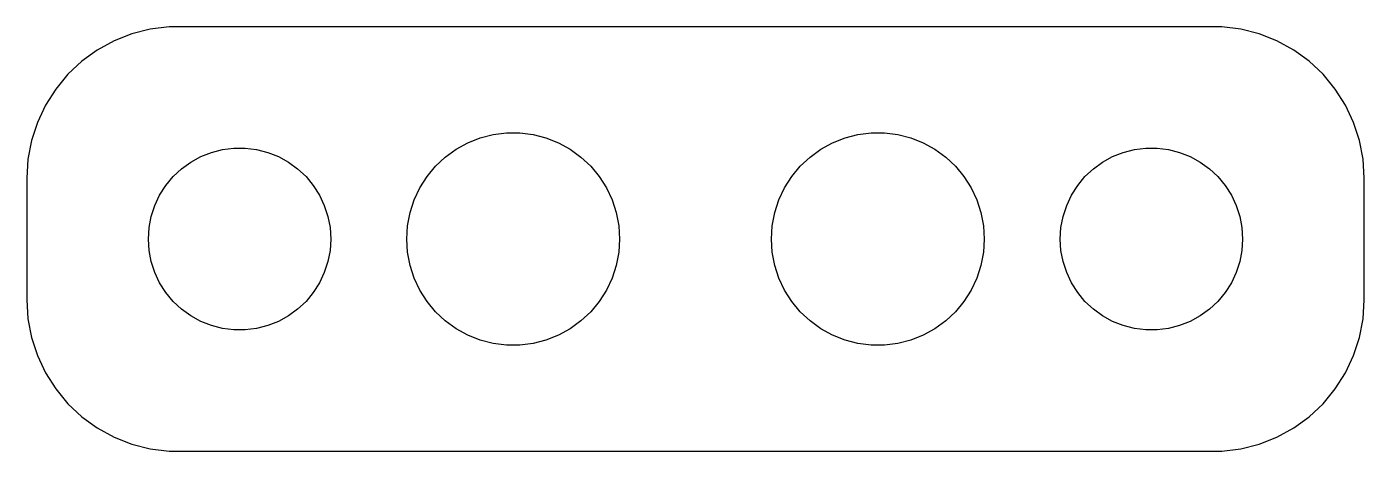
# Model space of a CAD drawing. Header units: metres. Extents: x -22 to 22, y -7 to 7.
import ezdxf

# ---------------------------------------------------------------- set-up
doc = ezdxf.new("R2010")
doc.units = ezdxf.units.M

msp = doc.modelspace()

# ---------------------------------------------------------------- linework, layer by layer
for p, q in [((-18.5451, 6.75528), (-19.1289, 6.52412)), ((-17.9369, 6.91142), (-18.5451, 6.75528)), ((-17.3139, 6.99013), (-17.9369, 6.91142)), ((17.3139, 6.99013), (-17.3139, 6.99013)), ((17.9369, 6.91142), (17.3139, 6.99013)), ((18.5451, 6.75528), (17.9369, 6.91142)), ((19.1289, 6.52412), (18.5451, 6.75528)), ((-19.6791, 6.22163), (-20.1871, 5.85255)), ((-19.1289, 6.52412), (-19.6791, 6.22163)), ((19.6791, 6.22163), (19.1289, 6.52412)), ((20.1871, 5.85255), (19.6791, 6.22163)), ((-20.1871, 5.85255), (-20.6448, 5.42273)), ((20.6448, 5.42273), (20.1871, 5.85255)), ((-20.6448, 5.42273), (-21.0451, 4.93892)), ((21.0451, 4.93892), (20.6448, 5.42273)), ((-21.0451, 4.93892), (-21.3815, 4.40877)), ((21.3815, 4.40877), (21.0451, 4.93892)), ((-21.3815, 4.40877), (-21.6489, 3.84062)), ((21.6489, 3.84062), (21.3815, 4.40877)), ((-21.6489, 3.84062), (-21.8429, 3.24344)), ((21.8429, 3.24344), (21.6489, 3.84062)), ((-21.8429, 3.24344), (-21.9606, 2.62666)), ((-7.87538, 2.95514), (-7.49022, 3.16689)), ((-7.49022, 3.16689), (-7.08156, 3.32869)), ((-7.08156, 3.32869), (-6.65582, 3.438)), ((-6.65582, 3.438), (-6.21976, 3.49309)), ((-6.21976, 3.49309), (-5.78023, 3.49309)), ((-5.78023, 3.49309), (-5.34416, 3.438)), ((-5.34416, 3.438), (-4.91843, 3.32869)), ((-4.91843, 3.32869), (-4.50977, 3.16689)), ((-4.50977, 3.16689), (-4.1246, 2.95514)), ((4.1246, 2.95514), (4.50977, 3.16689)), ((4.50977, 3.16689), (4.91843, 3.32869)), ((4.91843, 3.32869), (5.34416, 3.438)), ((5.34416, 3.438), (5.78023, 3.49309)), ((5.78023, 3.49309), (6.21976, 3.49309)), ((6.21976, 3.49309), (6.65582, 3.438)), ((6.65582, 3.438), (7.08156, 3.32869)), ((7.08156, 3.32869), (7.49022, 3.16689)), ((7.49022, 3.16689), (7.87538, 2.95514)), ((21.9606, 2.62666), (21.8429, 3.24344)), ((-16.6075, 2.53297), (-16.2773, 2.71448)), ((-16.2773, 2.71448), (-15.927, 2.85316)), ((-15.927, 2.85316), (-15.5621, 2.94685)), ((-15.5621, 2.94685), (-15.1884, 2.99408)), ((-15.1884, 2.99408), (-14.8116, 2.99408)), ((-14.8116, 2.99408), (-14.4379, 2.94685)), ((-14.4379, 2.94685), (-14.0729, 2.85316)), ((-14.0729, 2.85316), (-13.7227, 2.71448)), ((-13.7227, 2.71448), (-13.3925, 2.53297)), ((-8.55138, 2.3959), (-8.23097, 2.69679)), ((-8.23097, 2.69679), (-7.87538, 2.95514)), ((-4.1246, 2.95514), (-3.76901, 2.69679)), ((-3.76901, 2.69679), (-3.44861, 2.3959)), ((3.44861, 2.3959), (3.76901, 2.69679)), ((3.76901, 2.69679), (4.1246, 2.95514)), ((7.87538, 2.95514), (8.23097, 2.69679)), ((8.23097, 2.69679), (8.55138, 2.3959)), ((13.3925, 2.53297), (13.7227, 2.71448)), ((13.7227, 2.71448), (14.0729, 2.85316)), ((14.0729, 2.85316), (14.4379, 2.94685)), ((14.4379, 2.94685), (14.8116, 2.99408)), ((14.8116, 2.99408), (15.1884, 2.99408)), ((15.1884, 2.99408), (15.5621, 2.94685)), ((15.5621, 2.94685), (15.927, 2.85316)), ((15.927, 2.85316), (16.2773, 2.71448)), ((16.2773, 2.71448), (16.6075, 2.53297)), ((-21.9606, 2.62666), (-22, 2)), ((-17.1869, 2.05363), (-16.9123, 2.31154)), ((-16.9123, 2.31154), (-16.6075, 2.53297)), ((-13.3925, 2.53297), (-13.0877, 2.31154)), ((-13.0877, 2.31154), (-12.8131, 2.05363)), ((-8.83156, 2.05724), (-8.55138, 2.3959)), ((-3.44861, 2.3959), (-3.16843, 2.05724)), ((3.16843, 2.05724), (3.44861, 2.3959)), ((8.55138, 2.3959), (8.83156, 2.05724)), ((12.8131, 2.05363), (13.0877, 2.31154)), ((13.0877, 2.31154), (13.3925, 2.53297)), ((16.6075, 2.53297), (16.9123, 2.31154)), ((16.9123, 2.31154), (17.1869, 2.05363)), ((22, 2), (21.9606, 2.62666)), ((-22, 2), (-22, -2)), ((-17.6289, 1.44525), (-17.427, 1.76335)), ((-17.427, 1.76335), (-17.1869, 2.05363)), ((-12.8131, 2.05363), (-12.5729, 1.76335)), ((-12.5729, 1.76335), (-12.3711, 1.44525)), ((-9.06706, 1.68613), (-8.83156, 2.05724)), ((-3.16843, 2.05724), (-2.93292, 1.68613)), ((2.93292, 1.68613), (3.16843, 2.05724)), ((8.83156, 2.05724), (9.06706, 1.68613)), ((12.3711, 1.44525), (12.5729, 1.76335)), ((12.5729, 1.76335), (12.8131, 2.05363)), ((17.1869, 2.05363), (17.427, 1.76335)), ((17.427, 1.76335), (17.6289, 1.44525)), ((22, -2), (22, 2)), ((-17.7893, 1.10437), (-17.6289, 1.44525)), ((-12.3711, 1.44525), (-12.2107, 1.10437)), ((-9.25421, 1.28842), (-9.06706, 1.68613)), ((-2.93292, 1.68613), (-2.74577, 1.28842)), ((2.74577, 1.28842), (2.93292, 1.68613)), ((9.06706, 1.68613), (9.25421, 1.28842)), ((12.2107, 1.10437), (12.3711, 1.44525)), ((17.6289, 1.44525), (17.7893, 1.10437)), ((-17.9057, 0.746063), (-17.7893, 1.10437)), ((-12.2107, 1.10437), (-12.0942, 0.746063)), ((-9.39003, 0.870407), (-9.25421, 1.28842)), ((-2.74577, 1.28842), (-2.60995, 0.870407)), ((2.60995, 0.870407), (2.74577, 1.28842)), ((9.25421, 1.28842), (9.39003, 0.870407)), ((12.0942, 0.746063), (12.2107, 1.10437)), ((17.7893, 1.10437), (17.9057, 0.746063)), ((-17.9763, 0.375992), (-17.9057, 0.746063)), ((-12.0942, 0.746063), (-12.0237, 0.375992)), ((-9.4724, 0.43866), (-9.39003, 0.870407)), ((-2.60995, 0.870407), (-2.52759, 0.43866)), ((2.52759, 0.43866), (2.60995, 0.870407)), ((9.39003, 0.870407), (9.4724, 0.43866)), ((12.0237, 0.375992), (12.0942, 0.746063)), ((17.9057, 0.746063), (17.9763, 0.375992)), ((-18, 0), (-17.9763, 0.375992)), ((-17.9763, -0.375992), (-18, 0)), ((-12.0237, 0.375992), (-12, 0)), ((-12, 0), (-12.0237, -0.375992)), ((-9.5, 0), (-9.4724, 0.43866)), ((-9.4724, -0.43866), (-9.5, 0)), ((-2.52759, 0.43866), (-2.5, 0)), ((-2.5, 0), (-2.52759, -0.43866)), ((2.5, 0), (2.52759, 0.43866)), ((2.52759, -0.43866), (2.5, 0)), ((9.4724, 0.43866), (9.5, 0)), ((9.5, 0), (9.4724, -0.43866)), ((12, 0), (12.0237, 0.375992)), ((12.0237, -0.375992), (12, 0)), ((17.9763, 0.375992), (18, 0)), ((18, 0), (17.9763, -0.375992)), ((-17.9057, -0.746063), (-17.9763, -0.375992)), ((-12.0237, -0.375992), (-12.0942, -0.746063)), ((-9.39003, -0.870407), (-9.4724, -0.43866)), ((-2.52759, -0.43866), (-2.60995, -0.870407)), ((2.60995, -0.870407), (2.52759, -0.43866)), ((9.4724, -0.43866), (9.39003, -0.870407)), ((12.0942, -0.746063), (12.0237, -0.375992)), ((17.9763, -0.375992), (17.9057, -0.746063)), ((-17.7893, -1.10437), (-17.9057, -0.746063)), ((-12.0942, -0.746063), (-12.2107, -1.10437)), ((-9.25421, -1.28842), (-9.39003, -0.870407)), ((-2.60995, -0.870407), (-2.74577, -1.28842)), ((2.74577, -1.28842), (2.60995, -0.870407)), ((9.39003, -0.870407), (9.25421, -1.28842)), ((12.2107, -1.10437), (12.0942, -0.746063)), ((17.9057, -0.746063), (17.7893, -1.10437)), ((-17.6289, -1.44525), (-17.7893, -1.10437)), ((-12.2107, -1.10437), (-12.3711, -1.44525)), ((-9.06706, -1.68613), (-9.25421, -1.28842)), ((-2.74577, -1.28842), (-2.93292, -1.68613)), ((2.93292, -1.68613), (2.74577, -1.28842)), ((9.25421, -1.28842), (9.06706, -1.68613)), ((12.3711, -1.44525), (12.2107, -1.10437)), ((17.7893, -1.10437), (17.6289, -1.44525)), ((-17.427, -1.76335), (-17.6289, -1.44525)), ((-12.3711, -1.44525), (-12.5729, -1.76335)), ((-8.83156, -2.05724), (-9.06706, -1.68613)), ((-2.93292, -1.68613), (-3.16843, -2.05724)), ((3.16843, -2.05724), (2.93292, -1.68613)), ((9.06706, -1.68613), (8.83156, -2.05724)), ((12.5729, -1.76335), (12.3711, -1.44525)), ((17.6289, -1.44525), (17.427, -1.76335)), ((-22, -2), (-21.9606, -2.62666)), ((-17.1869, -2.05363), (-17.427, -1.76335)), ((-16.9123, -2.31154), (-17.1869, -2.05363)), ((-12.8131, -2.05363), (-13.0877, -2.31154)), ((-12.5729, -1.76335), (-12.8131, -2.05363)), ((-8.55138, -2.3959), (-8.83156, -2.05724)), ((-3.16843, -2.05724), (-3.44861, -2.3959)), ((3.44861, -2.3959), (3.16843, -2.05724)), ((8.83156, -2.05724), (8.55138, -2.3959)), ((12.8131, -2.05363), (12.5729, -1.76335)), ((13.0877, -2.31154), (12.8131, -2.05363)), ((17.1869, -2.05363), (16.9123, -2.31154)), ((17.427, -1.76335), (17.1869, -2.05363)), ((21.9606, -2.62666), (22, -2)), ((-21.9606, -2.62666), (-21.8429, -3.24344)), ((-16.6075, -2.53297), (-16.9123, -2.31154)), ((-16.2773, -2.71448), (-16.6075, -2.53297)), ((-13.3925, -2.53297), (-13.7227, -2.71448)), ((-13.0877, -2.31154), (-13.3925, -2.53297)), ((-8.23097, -2.69679), (-8.55138, -2.3959)), ((-3.44861, -2.3959), (-3.76901, -2.69679)), ((3.76901, -2.69679), (3.44861, -2.3959)), ((8.55138, -2.3959), (8.23097, -2.69679)), ((13.3925, -2.53297), (13.0877, -2.31154)), ((13.7227, -2.71448), (13.3925, -2.53297)), ((16.6075, -2.53297), (16.2773, -2.71448)), ((16.9123, -2.31154), (16.6075, -2.53297)), ((21.8429, -3.24344), (21.9606, -2.62666)), ((-15.927, -2.85316), (-16.2773, -2.71448)), ((-15.5621, -2.94685), (-15.927, -2.85316)), ((-15.1884, -2.99408), (-15.5621, -2.94685)), ((-14.8116, -2.99408), (-15.1884, -2.99408)), ((-14.4379, -2.94685), (-14.8116, -2.99408)), ((-14.0729, -2.85316), (-14.4379, -2.94685)), ((-13.7227, -2.71448), (-14.0729, -2.85316)), ((-7.87538, -2.95514), (-8.23097, -2.69679)), ((-7.49022, -3.16689), (-7.87538, -2.95514)), ((-4.1246, -2.95514), (-4.50977, -3.16689)), ((-3.76901, -2.69679), (-4.1246, -2.95514)), ((4.1246, -2.95514), (3.76901, -2.69679)), ((4.50977, -3.16689), (4.1246, -2.95514)), ((7.87538, -2.95514), (7.49022, -3.16689)), ((8.23097, -2.69679), (7.87538, -2.95514)), ((14.0729, -2.85316), (13.7227, -2.71448)), ((14.4379, -2.94685), (14.0729, -2.85316)), ((14.8116, -2.99408), (14.4379, -2.94685)), ((15.1884, -2.99408), (14.8116, -2.99408)), ((15.5621, -2.94685), (15.1884, -2.99408)), ((15.927, -2.85316), (15.5621, -2.94685)), ((16.2773, -2.71448), (15.927, -2.85316)), ((-21.8429, -3.24344), (-21.6489, -3.84062)), ((-7.08156, -3.32869), (-7.49022, -3.16689)), ((-6.65582, -3.438), (-7.08156, -3.32869)), ((-6.21976, -3.49309), (-6.65582, -3.438)), ((-5.78023, -3.49309), (-6.21976, -3.49309)), ((-5.34416, -3.438), (-5.78023, -3.49309)), ((-4.91843, -3.32869), (-5.34416, -3.438)), ((-4.50977, -3.16689), (-4.91843, -3.32869)), ((4.91843, -3.32869), (4.50977, -3.16689)), ((5.34416, -3.438), (4.91843, -3.32869)), ((5.78023, -3.49309), (5.34416, -3.438)), ((6.21976, -3.49309), (5.78023, -3.49309)), ((6.65582, -3.438), (6.21976, -3.49309)), ((7.08156, -3.32869), (6.65582, -3.438)), ((7.49022, -3.16689), (7.08156, -3.32869)), ((21.6489, -3.84062), (21.8429, -3.24344)), ((-21.6489, -3.84062), (-21.3815, -4.40877)), ((21.3815, -4.40877), (21.6489, -3.84062)), ((-21.3815, -4.40877), (-21.0451, -4.93892)), ((21.0451, -4.93892), (21.3815, -4.40877)), ((-21.0451, -4.93892), (-20.6448, -5.42273)), ((20.6448, -5.42273), (21.0451, -4.93892)), ((-20.6448, -5.42273), (-20.1871, -5.85255)), ((20.1871, -5.85255), (20.6448, -5.42273)), ((-20.1871, -5.85255), (-19.6791, -6.22163)), ((19.6791, -6.22163), (20.1871, -5.85255)), ((-19.6791, -6.22163), (-19.1289, -6.52412)), ((-19.1289, -6.52412), (-18.5451, -6.75528)), ((18.5451, -6.75528), (19.1289, -6.52412)), ((19.1289, -6.52412), (19.6791, -6.22163)), ((-18.5451, -6.75528), (-17.9369, -6.91142)), ((-17.9369, -6.91142), (-17.3139, -6.99013)), ((-17.3139, -6.99013), (17.3139, -6.99013)), ((17.3139, -6.99013), (17.9369, -6.91142)), ((17.9369, -6.91142), (18.5451, -6.75528))]:
    msp.add_line(p, q)

doc.saveas('drawing.dxf')
